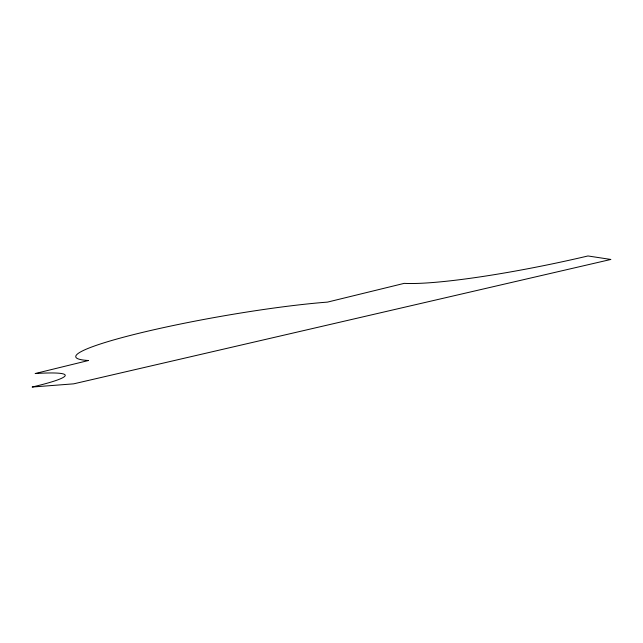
<?xml version="1.0" encoding="UTF-8"?>
<svg xmlns="http://www.w3.org/2000/svg" width="643" height="643" viewBox="0 0 643 643"><rect width="100%" height="100%" fill="white"/><g stroke="black" fill="none" stroke-linecap="round" stroke-linejoin="round"><path stroke-width="0.96" d="M88.493 360.506L35.156 373.543A113.361 9.267 -8.7 0 1 32.15 387.038L73.64 383.847L610.85 259.459L587.975 255.962A163 18.494 -11.8 0 1 404.206 283.362L327.504 302.106A151.41 14.934 -9.9 0 0 138.88 333.291A151.41 14.934 -9.9 0 0 88.493 360.506"/></g></svg>
